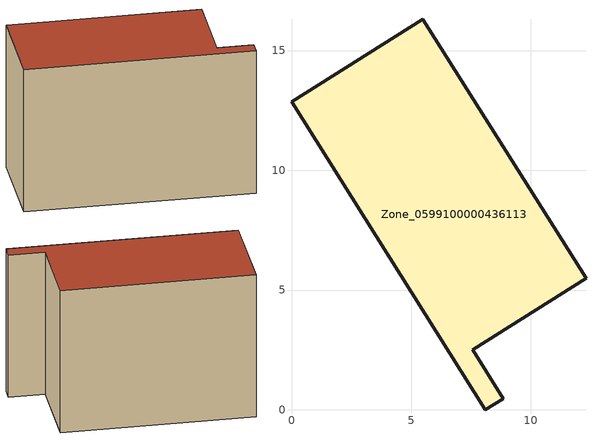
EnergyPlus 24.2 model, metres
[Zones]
Zone_0599100000436113
 floor ground (C_G): 0,12.86 5.48,16.31 12.3,5.48 7.56,2.5 8.84,0.47 8.1,0 z0
 wall outside (C_F): 5.48,16.31 0,12.86 8.1,0 8.84,0.47 7.56,2.5 12.3,5.48 5.48,16.31 z0:10.24
 roof outside (C_R): 0,12.86 8.1,0 8.84,0.47 7.56,2.5 12.3,5.48 5.48,16.31 z10.24
[BUILDING]
Pand.0599100000436113: North Axis=0; Terrain=City; Loads Convergence Tolerance Value=0.04; Temperature Convergence Tolerance Value=0.4; Solar Distribution=FullExterior; Maximum Number of Warmup Days=25; Minimum Number of Warmup Days=1
[Site:Location]
Rotterdam.The.Hague.AP_ZH_NLD Design_Conditions: Latitude=51.96; Longitude=4.45; Time Zone=1; Elevation=-4.5
[SITE:GROUNDTEMPERATURE:BUILDINGSURFACE]
18, 18, 18, 18, 18, 18, 18, 18, 18, 18, 18, 18
[MATERIAL] Thermal Absorptance=0.9; Solar Absorptance=0.7; Visible Absorptance=0.7
Name | Roughness | Thickness | Conductivity | Density | Specific Heat
G.TI.2006-2014 | MediumSmooth | 0.15 | 0.06 | 540 | 1210
F.TI.2006-2014 | Rough | 0.3 | 0.12 | 1920 | 840
R.TI.2006-2014 | MediumRough | 0.2 | 0.08 | 1500 | 1000
[CONSTRUCTION]
C_G: G.TI.2006-2014
C_F: F.TI.2006-2014
C_R: R.TI.2006-2014
[ZONE]
Zone_0599100000436113: Type=1; Multiplier=1; Ceiling Height=Autocalculate; Volume=Autocalculate; Floor Area=autocalculate; Part of Total Floor Area=Yes
[ZONEINFILTRATION:DESIGNFLOWRATE]
Infil_Zone_0599100000436113: Zone or ZoneList or Space or SpaceList=Zone_0599100000436113; Schedule=AlwaysOn; Design Flow Rate Calculation Method=Flow/Area; Flow Rate per Floor Area=0.0015; Constant Term Coefficient=1; Temperature Term Coefficient=0; Velocity Term Coefficient=0; Velocity Squared Term Coefficient=0
[HVACTEMPLATE:ZONE:IDEALLOADSAIRSYSTEM]
Zone_0599100000436113: Maximum Heating Supply Air Temperature=50; Minimum Cooling Supply Air Temperature=13; Maximum Heating Supply Air Humidity Ratio=0.0156; Minimum Cooling Supply Air Humidity Ratio=0.0077; Heating Limit=NoLimit; Cooling Limit=NoLimit; Dehumidification Control Type=ConstantSensibleHeatRatio; Cooling Sensible Heat Ratio=0.7; Dehumidification Setpoint=60; Humidification Control Type=None; Humidification Setpoint=30; Outdoor Air Method=None; Outdoor Air Flow Rate per Person=0.00944; Outdoor Air Flow Rate per Zone Floor Area=0; Outdoor Air Flow Rate per Zone=0; Demand Controlled Ventilation Type=None; Outdoor Air Economizer Type=NoEconomizer; Heat Recovery Type=None; Sensible Heat Recovery Effectiveness=0.7; Latent Heat Recovery Effectiveness=0.65
[ZONECONTROL:THERMOSTAT]
ThermostatControl_Zone_0599100000436113: Zone or ZoneList=Zone_0599100000436113; Control Type Schedule=DualSetpointControlType; Control 1=Thermostat_Zone_0599100000436113; Temperature Difference Between Cutout And Setpoint=0
[THERMOSTATSETPOINT:DUALSETPOINT]
Thermostat_Zone_0599100000436113: Heating Setpoint Temperature Schedule=HeatingSetpoint_Zone_0599100000436113; Cooling Setpoint Temperature Schedule=CoolingSetpoint_Zone_0599100000436113
[SCHEDULE:COMPACT]
HeatingSetpoint_Zone_0599100000436113: Through: 12/31, For: AllDays, Until: 24:00, 21
CoolingSetpoint_Zone_0599100000436113: Through: 12/31, For: AllDays, Until: 24:00, 24
DualSetpointControlType: Through: 12/31, For: AllDays, Until: 24:00, 4
AlwaysOn: Through: 12/31, For: AllDays, Until: 24:00, 1
